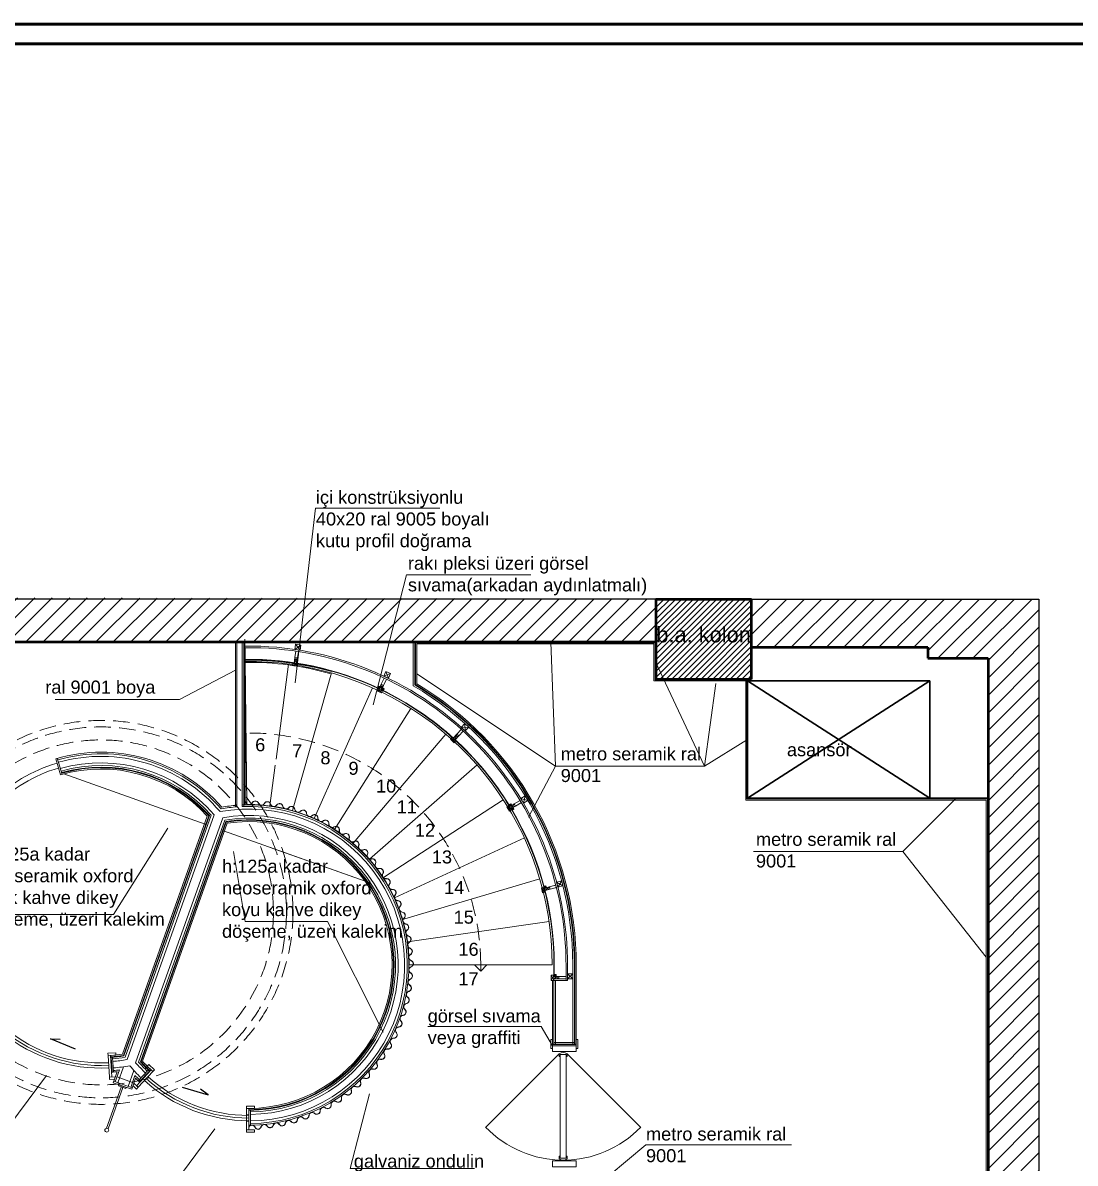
# Model space of a CAD drawing. Header units: millimetres. Extents: x 54215 to 67697, y 23496 to 56611.
# Drawn here: x 61130 to 61939, y 51187 to 52063 of the extents above; entities that cross this region are included whole.
import ezdxf

# ---------------------------------------------------------------- set-up
doc = ezdxf.new("R2010")
doc.units = ezdxf.units.MM
doc.linetypes.add('DASHED', pattern=[19.05, 12.7, -6.35])
for name, color, linetype, lineweight in [('- 0.09', 9, 'Continuous', 9), ('- 0.50', 30, 'Continuous', 50), ('no3_ahsap gorunus on ince', 32, 'Continuous', 13), ('no3_cam kesit arka', 141, 'Continuous', 18), ('no3_duvar kaplama', 8, 'Continuous', 0), ('no3_duvar mevcut', 4, 'Continuous', 35), ('no3_duvar ytong', 101, 'Continuous', 0), ('no3_kutu profil gorunus', 8, 'Continuous', 0), ('no3_kutuprofil kesit', 74, 'Continuous', 18), ('no3_mermer gorunus arka', 41, 'Continuous', 13), ('no3_tefriş arka ince', 65, 'Continuous', 13), ('no3_yazı duvar', 152, 'Continuous', 0), ('t_tefris ince', 34, 'Continuous', 15), ('t_yazı', 154, 'Continuous', 25)]:
    doc.layers.add(name, color=color, linetype=linetype, lineweight=lineweight)
doc.layers.add('0 rölöve', color=7, linetype='Continuous', true_color=0xf1380e)
for name, color, linetype, lineweight, true_color in [('no3_ahsap kesit on', 7, 'Continuous', 20, 0xfca103), ('no3_alçıpan kesit', 7, 'Continuous', 20, 0xf5003d), ('no3_sıva', 7, 'Continuous', 0, 0x414b26), ('no3_tefriş ön ince', 7, 'Continuous', 18, 0x8c1aff)]:
    doc.layers.add(name, color=color, linetype=linetype, lineweight=lineweight, true_color=true_color)
doc.styles.get("Standard").update_dxf_attribs({"font": 'arial.ttf'})

# ---------------------------------------------------------------- blocks, each defined once
blk = doc.blocks.new('asmakatplanblok')
at = {"layer": '- 0.09'}
h = blk.add_hatch(dxfattribs=at)
h.set_pattern_fill('ANSI31', color=256)
h.set_pattern_definition([(45, (61649.389, 25204.291), (-2.245064, 2.245064), [])])
h.paths.add_polyline_path([(62945, 26874.28), (62872, 26874.28), (62872, 26812.78), (62945, 26812.78)])
h.paths.add_polyline_path([(63630.5, 26869.78), (63557, 26869.78), (63557, 26808.28), (63630.5, 26808.28)])
h.paths.add_polyline_path([(64212, 26868.78), (64138.5, 26868.78), (64138.5, 26807.28), (64212, 26807.28)])
h.paths.add_polyline_path([(64209, 26081.28), (64136, 26081.28), (64136, 26019.78), (64209, 26019.78)])
h.paths.add_polyline_path([(63630.5, 26082.28), (63557.5, 26082.28), (63557.5, 26020.78), (63630.5, 26020.78)])
h.paths.add_polyline_path([(62945, 26076.28), (62872, 26076.28), (62872, 26014.78), (62945, 26014.78)])
h = blk.add_hatch(dxfattribs=at)
h.set_pattern_fill('ANSI31', color=256, scale=3)
h.set_pattern_definition([(45, (61649.389, 25204.291), (-6.735192, 6.735192), [])])
h.paths.add_polyline_path([(64394, 26197.68), (64394, 26174.39), (64406.24, 26174.39), (64406.24, 26197.68)])
h.paths.add_polyline_path([(64138.5, 26868.78), (63630.5, 26869.78), (63630.5, 26835.78), (64138.5, 26835.78)])
h.paths.add_polyline_path([(62945, 26019.78), (64136, 26019.78), (64136, 26051.28), (63630.5, 26051.28), (63630.5, 26020.78), (63557.5, 26020.78), (63557.5, 26051.28), (62945, 26051.28)])
h.paths.add_polyline_path([(63557, 26868.78), (62945, 26868.78), (62945, 26834.78), (63557, 26834.78)])
h.paths.add_polyline_path([(64209, 26019.78), (64433.02, 26019.78), (64433.02, 26868.78), (64212, 26868.78), (64212, 26831.78), (64347.5, 26831.78), (64347.5, 26823.28), (64394, 26823.28), (64394, 26085.78), (64372.06, 26085.78), (64372.06, 26051.28), (64209, 26051.28)])
at = {"layer": '- 0.50'}
for p, q in [((64138.5, 26868.78), (64138.5, 26807.28)), ((64138.5, 26868.78), (64212, 26868.78)), ((64212, 26807.28), (64212, 26868.78)), ((63630.5, 26835.78), (64138.5, 26835.78)), ((64212, 26831.78), (64347.5, 26831.78)), ((64347.5, 26831.78), (64347.5, 26823.28)), ((64347.5, 26823.28), (64394, 26823.28)), ((64394, 26823.28), (64394, 26085.78)), ((64138.5, 26807.28), (64212, 26807.28))]:
    blk.add_line(p, q, dxfattribs=at)
blk.add_line((63822.55, 26710.79), (63822.55, 26831.38))
at = {"color": 1}
blk.add_line((64077.25, 26526.42), (64058.95, 26526.42), dxfattribs=at)
at = {"layer": '0 rölöve'}
for p, q in [((64138.5, 26868.78), (62945, 26868.78)), ((63692.08, 26522.74), (63672.94, 26530.8)), ((63672.94, 26530.8), (63680.32, 26530.34)), ((63774.26, 26493.5), (63794.19, 26487.65)), ((63794.19, 26487.65), (63788.18, 26491.96))]:
    blk.add_line(p, q, dxfattribs=at)
blk.add_lwpolyline([(64212, 26868.78), (64433.02, 26868.78), (64433.02, 26019.78), (62945, 26019.78)], dxfattribs=at)
at = {"layer": 'no3_ahsap gorunus on ince'}
for centre, radius, start, end in [((63711.8, 26627.9), 119.68, 106.40583, 135), ((63711.8, 26627.9), 115.68, 106.40583, 135), ((63711.8, 26627.9), 119.68, 230.75869, 272.90052), ((63711.8, 26627.9), 117.68, 230.75869, 272.88587), ((63711.8, 26627.9), 115.68, 230.75869, 272.87072), ((63825.41, 26587.47), 117.68, 227.93556, 270.06274), ((63825.41, 26587.47), 115.68, 227.95071, 270.06274), ((63825.41, 26587.47), 119.68, 227.92091, 270.06274)]:
    blk.add_arc(centre, radius, start, end, dxfattribs=at)
at = {"layer": 'no3_ahsap kesit on'}
for p, q in [((63720.12, 26501.42), (63718.32, 26501.3)), ((63739.06, 26494.67), (63740.37, 26493.45)), ((63823.74, 26472.3), (63825.54, 26472.29)), ((63823.74, 26467.3), (63825.54, 26467.29)), ((63825.55, 26460.71), (63823.75, 26460.71))]:
    blk.add_line(p, q, dxfattribs=at)
for points in [[(63717.12, 26519.59), (63717.24, 26517.8), (63723.22, 26518.19), (63723.1, 26519.99)], [(63752.87, 26506.87), (63751.64, 26505.55), (63747.25, 26509.64), (63748.47, 26510.96)], [(63823.73, 26479.04), (63823.73, 26477.24), (63829.73, 26477.25), (63829.73, 26479.05)], [(63823.75, 26458.91), (63823.75, 26460.71), (63829.75, 26460.72), (63829.75, 26458.92)]]:
    blk.add_lwpolyline(points, close=True, dxfattribs=at)
for points in [[(63717.24, 26517.8), (63718.32, 26501.3)], [(63719.03, 26517.92), (63720.12, 26501.42)], [(63722.23, 26499.75), (63718.44, 26499.5), (63718.32, 26501.3), (63722.89, 26501.6)], [(63750.32, 26506.78), (63739.06, 26494.67)], [(63751.64, 26505.55), (63740.37, 26493.45)], [(63736.36, 26494.72), (63739.15, 26492.13), (63740.37, 26493.45), (63737.02, 26496.57)], [(63823.73, 26477.24), (63823.75, 26460.71)], [(63825.53, 26477.25), (63825.55, 26460.71)]]:
    blk.add_lwpolyline(points, dxfattribs=at)
at = {"layer": 'no3_alçıpan kesit', "lineweight": 13}
for p, q in [((63815.15, 26708.96), (63815.15, 26835.78)), ((63816.35, 26709.05), (63816.35, 26835.78)), ((63820.35, 26709.28), (63820.35, 26835.78)), ((63821.55, 26709.33), (63821.55, 26835.78)), ((63680.67, 26733.63), (63677.02, 26746.01)), ((63681.82, 26733.97), (63678.18, 26746.35)), ((63729.43, 26517.58), (63795.16, 26702.28)), ((63730.32, 26516.51), (63796.53, 26702.55)), ((63740.68, 26512.82), (63806.89, 26698.86)), ((63742.05, 26513.08), (63807.78, 26697.79)), ((63719.48, 26516.44), (63720.26, 26505.07)), ((63720.67, 26516.52), (63721.46, 26505.15)), ((63721.23, 26496.93), (63724.25, 26505.41)), ((63722.76, 26497.65), (63726.02, 26506.81)), ((63734.63, 26493.43), (63737.89, 26502.59)), ((63735.36, 26491.9), (63738.38, 26500.38)), ((63748.17, 26506.74), (63740.38, 26498.42)), ((63749.05, 26505.92), (63741.25, 26497.6)), ((63721.23, 26496.93), (63735.36, 26491.9)), ((63721.63, 26498.06), (63735.76, 26493.03)), ((63825.53, 26475.75), (63825.54, 26464.35)), ((63826.73, 26475.75), (63826.74, 26464.35))]:
    blk.add_line(p, q, dxfattribs=at)
at = {"layer": 'no3_alçıpan kesit'}
for p, q in [((63951.83, 26802.15), (63951.83, 26835.78)), ((63953.03, 26802.83), (63953.03, 26835.78)), ((64074.55, 26587.47), (64074.55, 26526.67)), ((64075.75, 26587.47), (64075.75, 26526.67)), ((64069.35, 26586.27), (64069.35, 26575.53)), ((64070.55, 26586.27), (64070.55, 26575.53)), ((64058.65, 26575.53), (64070.55, 26575.53)), ((64058.95, 26526.67), (64058.95, 26575.53)), ((64059.95, 26576.73), (64069.25, 26576.73)), ((64059.95, 26526.67), (64059.95, 26575.53)), ((64061.15, 26526.67), (64061.15, 26575.53)), ((64075.75, 26527.87), (64059.95, 26527.87)), ((64075.75, 26526.67), (64059.95, 26526.67))]:
    blk.add_line(p, q, dxfattribs=at)
for radius, start, end in [(245.13, 359.72067, 90.70036), (243.93, 359.7193, 90.70036), (249.13, 0, 59.50898), (250.33, 0, 59.35184)]:
    blk.add_arc((63825.42, 26587.47), radius, start, end, dxfattribs=at)
at = {"layer": 'no3_alçıpan kesit', "lineweight": 13}
for centre, radius, start, end in [((63711.8, 26627.9), 123.12, 41.08843, 106.40583), ((63711.8, 26627.9), 121.92, 40.77118, 105.84189), ((63711.8, 26627.9), 112.92, 41.3818, 105.79694), ((63711.8, 26627.9), 111.72, 41.74347, 105.7904), ((63825.41, 26587.47), 123.12, 94.21926, 99.733), ((63825.41, 26587.47), 123.12, 270.06274, 92.35466), ((63825.41, 26587.47), 121.92, 94.26086, 100.05025), ((63825.41, 26587.47), 121.92, 270.62668, 92.37785), ((63825.41, 26587.47), 112.92, 270.67163, 99.43963), ((63825.41, 26587.47), 111.72, 270.06274, 99.07796), ((63711.8, 26627.9), 111.72, 273.94071, 279.07796), ((63711.8, 26627.9), 112.92, 274.54959, 279.43963), ((63825.41, 26587.47), 112.92, 221.3818, 226.27184), ((63825.41, 26587.47), 111.72, 221.74347, 226.88073), ((63711.8, 26627.9), 123.12, 273.94071, 275.80252), ((63711.8, 26627.9), 121.92, 274.50465, 276.69779), ((63825.41, 26587.47), 121.92, 224.12364, 226.23774), ((63825.41, 26587.47), 123.12, 225.01891, 226.88073)]:
    blk.add_arc(centre, radius, start, end, dxfattribs=at)
at = {"layer": 'no3_cam kesit arka'}
for p, q in [((63925.66, 26799.97), (63925.53, 26799.7)), ((63927.64, 26799.02), (63927.52, 26798.75)), ((64026.2, 26709.49), (64025.95, 26709.34)), ((64026.2, 26709.49), (64025.95, 26709.34)), ((64027.33, 26707.61), (64027.08, 26707.46)), ((64027.33, 26707.61), (64027.08, 26707.46)), ((64027.33, 26707.61), (64027.08, 26707.46)), ((64052.48, 26646.57), (64052.77, 26646.64)), ((64060.27, 26578.82), (64059.97, 26578.83)), ((64060.27, 26578.82), (64059.97, 26578.83)), ((64060.27, 26578.82), (64059.97, 26578.82))]:
    blk.add_line(p, q, dxfattribs=at)
for radius, start, end in [(234.95, 64.74514, 90.70084), (234.65, 64.74514, 90.70084), (234.65, 31.2883, 64.21003), (234.95, 31.2883, 64.21003), (234.65, 358.05917, 30.75319), (234.95, 357.88968, 30.75319)]:
    blk.add_arc((63825.42, 26587.47), radius, start, end, dxfattribs=at)
at = {"layer": 'no3_duvar kaplama'}
for p, q in [((64138, 26835.28), (63953.53, 26835.28)), ((63953.53, 26835.28), (63953.53, 26803.12)), ((64137, 26834.28), (63954.53, 26834.28)), ((63954.53, 26834.28), (63954.53, 26803.69)), ((64137, 26805.78), (64137, 26834.28)), ((64138, 26806.78), (64138, 26835.28)), ((64208.5, 26806.78), (64138, 26806.78)), ((64208.5, 26715.28), (64208.5, 26806.78)), ((64207.5, 26805.78), (64137, 26805.78)), ((64207.5, 26714.28), (64207.5, 26805.78)), ((63823.2, 26712.35), (63823.28, 26712.17)), ((63823.31, 26712.41), (63823.39, 26712.22)), ((63827.94, 26712.03), (63828.04, 26712.21)), ((63828.05, 26711.97), (63828.15, 26712.14)), ((63832.77, 26711.77), (63832.69, 26711.95)), ((63832.89, 26711.82), (63832.8, 26712)), ((63837.43, 26711.63), (63837.53, 26711.8)), ((63837.54, 26711.57), (63837.64, 26711.74)), ((63842.19, 26710.99), (63842.12, 26711.18)), ((63842.3, 26711.03), (63842.24, 26711.22)), ((63846.81, 26710.44), (63846.93, 26710.61)), ((63846.92, 26710.37), (63847.03, 26710.54)), ((64392.5, 26714.28), (64207.5, 26714.28)), ((64393.5, 26715.28), (64208.5, 26715.28)), ((64392.5, 26087.28), (64392.5, 26714.28)), ((64393.5, 26086.28), (64393.5, 26715.28)), ((63851.55, 26709.35), (63851.5, 26709.54)), ((63851.67, 26709.38), (63851.62, 26709.57)), ((63856.11, 26708.4), (63856.24, 26708.56)), ((63856.21, 26708.32), (63856.33, 26708.48)), ((63860.74, 26706.99), (63860.71, 26707.19)), ((63860.87, 26707.01), (63860.83, 26707.21)), ((63865.24, 26705.74), (63865.39, 26705.88)), ((63865.32, 26705.65), (63865.47, 26705.78)), ((63869.75, 26703.97), (63869.73, 26704.17)), ((63869.87, 26703.99), (63869.85, 26704.19)), ((63874.13, 26702.38), (63874.29, 26702.51)), ((63874.21, 26702.28), (63874.37, 26702.41)), ((63878.48, 26700.27), (63878.48, 26700.47)), ((63878.61, 26700.27), (63878.61, 26700.47)), ((63882.73, 26698.34), (63882.9, 26698.45)), ((63882.8, 26698.23), (63882.97, 26698.35)), ((63886.92, 26695.91), (63886.93, 26696.12)), ((63887.05, 26695.91), (63887.06, 26696.11)), ((63891.02, 26693.68), (63891.2, 26693.78)), ((63891.08, 26693.57), (63891.26, 26693.67)), ((63894.96, 26690.87), (63894.99, 26691.07)), ((63895.08, 26690.85), (63895.11, 26691.05)), ((63898.82, 26688.25), (63899, 26688.34)), ((63898.87, 26688.13), (63899.05, 26688.22)), ((63902.6, 26685.24), (63902.64, 26685.43)), ((63902.73, 26685.21), (63902.77, 26685.41)), ((63906.32, 26682.42), (63906.5, 26682.51)), ((63906.38, 26682.31), (63906.56, 26682.4)), ((63909.22, 26682.12), (63909.3, 26682.22)), ((63909.32, 26682.03), (63909.41, 26682.12)), ((63909.81, 26679.09), (63909.87, 26679.28)), ((63909.85, 26679.23), (63909.92, 26679.42)), ((63909.93, 26679.05), (63909.99, 26679.25)), ((63909.97, 26679.19), (63910.04, 26679.38)), ((63913.17, 26675.96), (63913.36, 26676.02)), ((63913.21, 26675.84), (63913.4, 26675.9)), ((63913.3, 26676), (63913.49, 26676.08)), ((63913.35, 26675.89), (63913.54, 26675.96)), ((63916.17, 26675.48), (63916.25, 26675.57)), ((63916.27, 26675.38), (63916.36, 26675.46)), ((63916.58, 26672.55), (63916.66, 26672.73)), ((63916.7, 26672.5), (63916.78, 26672.68)), ((63919.64, 26669.03), (63919.84, 26669.08)), ((63919.67, 26668.91), (63919.87, 26668.96)), ((63922.73, 26665.31), (63922.81, 26665.49)), ((63922.85, 26665.26), (63922.93, 26665.44)), ((63925.61, 26661.64), (63925.81, 26661.68)), ((63925.63, 26661.52), (63925.83, 26661.55)), ((63928.51, 26657.76), (63928.6, 26657.94)), ((63928.62, 26657.71), (63928.71, 26657.89)), ((63931.02, 26653.84), (63931.22, 26653.86)), ((63931.03, 26653.71), (63931.23, 26653.73)), ((63933.53, 26649.7), (63933.64, 26649.87)), ((63933.64, 26649.63), (63933.74, 26649.81)), ((63935.75, 26645.6), (63935.95, 26645.61)), ((63935.75, 26645.48), (63935.95, 26645.48)), ((63937.95, 26641.29), (63938.07, 26641.46)), ((63938.06, 26641.22), (63938.17, 26641.38)), ((63939.84, 26636.91), (63940.04, 26636.9)), ((63939.85, 26637.03), (63940.05, 26637.02)), ((63941.71, 26632.57), (63941.84, 26632.72)), ((63941.8, 26632.49), (63941.93, 26632.64)), ((63943.25, 26628.05), (63943.45, 26628.02)), ((63943.27, 26628.18), (63943.47, 26628.15)), ((63944.78, 26623.58), (63944.93, 26623.71)), ((63944.87, 26623.48), (63945.02, 26623.62)), ((63946.01, 26618.97), (63946.21, 26618.93)), ((63946.04, 26619.09), (63946.24, 26619.05)), ((63947.24, 26614.39), (63947.41, 26614.51)), ((63947.32, 26614.29), (63947.48, 26614.41)), ((63948.07, 26609.69), (63948.26, 26609.63)), ((63948.1, 26609.81), (63948.3, 26609.75)), ((63948.85, 26605.07), (63949.02, 26605.18)), ((63948.92, 26604.96), (63949.09, 26605.07)), ((63949.26, 26600.32), (63949.45, 26600.24)), ((63949.31, 26600.43), (63949.5, 26600.36)), ((63949.67, 26595.61), (63949.84, 26595.71)), ((63949.74, 26595.5), (63949.91, 26595.6)), ((63950.27, 26590.78), (63950.08, 26590.85)), ((63950.32, 26590.9), (63950.13, 26590.97)), ((63951.87, 26588.63), (63952, 26588.65)), ((63951.88, 26588.35), (63952, 26588.34)), ((64076.25, 26587.22), (64076.25, 26526.42)), ((64077.25, 26587.22), (64077.25, 26526.42)), ((63949.79, 26581.34), (63949.96, 26581.24)), ((63949.85, 26581.45), (63950.02, 26581.35)), ((63950.31, 26586.18), (63950.12, 26586.11)), ((63950.36, 26586.07), (63950.17, 26585.99)), ((63949.12, 26571.87), (63949.29, 26571.77)), ((63949.18, 26571.98), (63949.36, 26571.87)), ((63949.45, 26576.63), (63949.64, 26576.71)), ((63949.5, 26576.51), (63949.69, 26576.59)), ((63947.66, 26562.53), (63947.83, 26562.41)), ((63947.74, 26562.63), (63947.9, 26562.51)), ((63948.41, 26567.24), (63948.6, 26567.3)), ((63948.45, 26567.12), (63948.64, 26567.18)), ((63945.35, 26553.3), (63945.51, 26553.17)), ((63945.43, 26553.39), (63945.59, 26553.26)), ((63946.51, 26557.93), (63946.71, 26557.97)), ((63946.54, 26557.81), (63946.73, 26557.85)), ((63942.42, 26544.26), (63942.56, 26544.11)), ((63942.52, 26544.34), (63942.65, 26544.19)), ((63943.9, 26548.8), (63944.09, 26548.83)), ((63943.91, 26548.68), (63944.11, 26548.71)), ((63938.81, 26535.47), (63938.93, 26535.31)), ((63938.91, 26535.55), (63939.03, 26535.39)), ((63940.63, 26539.89), (63940.83, 26539.9)), ((63940.64, 26539.76), (63940.84, 26539.78)), ((63934.53, 26527), (63934.63, 26526.83)), ((63934.63, 26527.06), (63934.74, 26526.89)), ((63936.68, 26531.26), (63936.88, 26531.25)), ((63936.68, 26531.13), (63936.88, 26531.13)), ((63929.63, 26518.85), (63929.72, 26518.67)), ((63929.74, 26518.91), (63929.84, 26518.73)), ((63932.08, 26522.82), (63932.28, 26522.8)), ((63932.09, 26522.94), (63932.29, 26522.93)), ((63923.98, 26511.22), (63924.06, 26511.03)), ((63924.09, 26511.27), (63924.18, 26511.09)), ((63926.8, 26514.93), (63927, 26514.89)), ((63926.82, 26515.05), (63927.02, 26515.02)), ((63914.73, 26500.37), (63914.91, 26500.3)), ((63914.77, 26500.49), (63914.96, 26500.42)), ((63917.58, 26500.94), (63917.67, 26500.85)), ((63917.68, 26501.04), (63917.78, 26500.96)), ((63917.95, 26503.88), (63918.03, 26503.69)), ((63918.06, 26503.93), (63918.15, 26503.75)), ((63920.95, 26507.44), (63921.15, 26507.4)), ((63920.98, 26507.57), (63921.18, 26507.52)), ((63904.19, 26490.92), (63904.23, 26490.72)), ((63904.31, 26490.95), (63904.36, 26490.75)), ((63907.79, 26493.88), (63907.98, 26493.81)), ((63907.83, 26494), (63908.02, 26493.93)), ((63911.28, 26497.23), (63911.34, 26497.03)), ((63911.4, 26497.26), (63911.46, 26497.07)), ((63892.7, 26482.35), (63892.88, 26482.25)), ((63892.76, 26482.46), (63892.94, 26482.36)), ((63896.65, 26485.15), (63896.68, 26484.95)), ((63896.78, 26485.17), (63896.8, 26484.97)), ((63900.53, 26487.75), (63900.71, 26487.67)), ((63900.58, 26487.87), (63900.76, 26487.79)), ((63875.97, 26473.37), (63876.13, 26473.25)), ((63876.04, 26473.47), (63876.2, 26473.35)), ((63880.29, 26475.54), (63880.29, 26475.34)), ((63880.42, 26475.54), (63880.42, 26475.34)), ((63884.51, 26477.53), (63884.68, 26477.42)), ((63884.58, 26477.64), (63884.75, 26477.53)), ((63888.65, 26480.04), (63888.67, 26479.84)), ((63888.78, 26480.05), (63888.79, 26479.85)), ((63848.82, 26464.94), (63848.93, 26464.78)), ((63848.92, 26465.01), (63849.04, 26464.85)), ((63853.49, 26466.02), (63853.45, 26465.82)), ((63853.62, 26465.99), (63853.57, 26465.79)), ((63858.05, 26466.99), (63858.18, 26466.83)), ((63858.15, 26467.07), (63858.28, 26466.91)), ((63862.67, 26468.52), (63862.64, 26468.32)), ((63862.79, 26468.5), (63862.76, 26468.3)), ((63867.12, 26469.88), (63867.26, 26469.73)), ((63867.21, 26469.97), (63867.35, 26469.82)), ((63871.61, 26471.71), (63871.59, 26471.51)), ((63871.73, 26471.7), (63871.72, 26471.5)), ((63830.26, 26462.61), (63830.18, 26462.79)), ((63830.38, 26462.66), (63830.29, 26462.84)), ((63832.62, 26461.2), (63832.62, 26461.08)), ((63832.65, 26461.2), (63832.67, 26461.08)), ((63834.71, 26462.91), (63834.78, 26463.1)), ((63834.83, 26462.87), (63834.9, 26463.06)), ((63839.4, 26463.67), (63839.52, 26463.5)), ((63839.51, 26463.74), (63839.62, 26463.57)), ((63844.19, 26464.37), (63844.13, 26464.18)), ((63844.31, 26464.33), (63844.25, 26464.14))]:
    blk.add_line(p, q, dxfattribs=at)
at = {"layer": 'no3_duvar kaplama', "lineweight": 13}
for p, q in [((63728.31, 26518.92), (63793.44, 26701.94)), ((63729.05, 26518.02), (63794.59, 26702.17)), ((63742.62, 26513.2), (63808.15, 26697.34)), ((63743.76, 26513.42), (63808.9, 26696.44)), ((63719.48, 26516.44), (63719.37, 26517.94)), ((63825.53, 26475.75), (63825.53, 26477.25)), ((63825.53, 26475.75), (63825.53, 26477.25))]:
    blk.add_line(p, q, dxfattribs=at)
at = {"layer": 'no3_duvar kaplama'}
for centre, radius, start, end in [((63825.01, 26587.24), 251.24, 359.99628, 59.23308), ((63825.01, 26587.24), 252.24, 359.99631, 59.10371), ((63820.88, 26711.33), 2.66, 23.90081, 51.09145), ((63820.88, 26711.33), 2.54, 23.90081, 48.76385), ((63825.71, 26713.25), 2.66, 203.90081, 331.24916), ((63825.71, 26713.25), 2.54, 203.90081, 331.24916), ((63830.37, 26710.92), 2.66, 23.90081, 151.24916), ((63830.37, 26710.92), 2.54, 23.90081, 151.24916), ((63835.21, 26712.85), 2.66, 203.90081, 331.24916), ((63835.21, 26712.85), 2.54, 203.90081, 331.24916), ((63839.72, 26710.35), 2.66, 18.93583, 146.28418), ((63839.72, 26710.35), 2.54, 18.93583, 146.28418), ((63844.7, 26711.85), 2.66, 198.93583, 326.28418), ((63844.7, 26711.85), 2.54, 198.93583, 326.28418), ((63849.04, 26708.93), 2.66, 13.90788, 141.25623), ((63849.04, 26708.93), 2.54, 13.90788, 141.25623), ((63854.13, 26709.99), 2.66, 193.90788, 321.25623), ((63854.13, 26709.99), 2.54, 193.90788, 321.25623), ((63858.21, 26706.75), 2.66, 9.97808, 137.32644), ((63858.21, 26706.75), 2.54, 9.97808, 137.32644), ((63863.37, 26707.45), 2.66, 189.97808, 317.32644), ((63863.37, 26707.45), 2.54, 189.97808, 317.32644), ((63867.2, 26703.93), 2.66, 5.59038, 132.93874), ((63867.2, 26703.93), 2.54, 5.59038, 132.93874), ((63872.4, 26704.23), 2.66, 185.59038, 312.93874), ((63872.4, 26704.23), 2.54, 185.59038, 312.93874), ((63875.94, 26700.42), 2.66, 1.1044, 128.45276), ((63875.94, 26700.42), 2.54, 1.1044, 128.45276), ((63881.15, 26700.32), 2.66, 181.1044, 308.45276), ((63881.15, 26700.32), 2.54, 181.1044, 308.45276), ((63884.4, 26696.25), 2.66, 356.93502, 124.28338), ((63884.4, 26696.25), 2.54, 356.93502, 124.28338), ((63889.58, 26695.77), 2.66, 176.93502, 304.28338), ((63889.58, 26695.77), 2.54, 176.93502, 304.28338), ((63892.48, 26691.44), 2.66, 351.41075, 118.7591), ((63892.48, 26691.44), 2.54, 351.41075, 118.7591), ((63897.59, 26690.47), 2.66, 171.41075, 298.7591), ((63897.59, 26690.47), 2.54, 171.41075, 298.7591), ((63900.16, 26685.94), 2.66, 348.52473, 115.87308), ((63900.16, 26685.94), 2.54, 348.52473, 115.87308), ((63905.21, 26684.71), 2.66, 168.52473, 295.87308), ((63905.21, 26684.71), 2.54, 168.52473, 295.87308), ((63907.66, 26680.12), 2.66, 52.19891, 115.87308), ((63907.66, 26680.12), 2.54, 52.19891, 115.87308), ((63907.52, 26680.24), 2.54, 341.01774, 44.69192), ((63907.52, 26680.24), 2.66, 341.01774, 44.69192), ((63912.37, 26678.36), 2.66, 161.01774, 288.3661), ((63912.37, 26678.36), 2.66, 164.16687, 291.51522), ((63912.37, 26678.36), 2.54, 161.01774, 288.3661), ((63912.37, 26678.36), 2.54, 164.16687, 291.51522), ((63914.47, 26673.6), 2.66, 47.84104, 111.51522), ((63914.47, 26673.6), 2.54, 47.84104, 111.51522), ((63914.33, 26673.74), 2.54, 336.65988, 40.33406), ((63914.33, 26673.74), 2.66, 336.65988, 40.33406), ((63919.03, 26671.49), 2.66, 156.65988, 284.00824), ((63919.03, 26671.49), 2.54, 156.65988, 284.00824), ((63920.48, 26666.5), 2.66, 336.65988, 104.00824), ((63920.48, 26666.5), 2.54, 336.65988, 104.00824), ((63925.12, 26664.13), 2.66, 153.77386, 281.12222), ((63925.12, 26664.13), 2.54, 153.77386, 281.12222), ((63926.32, 26659.07), 2.66, 333.77386, 101.12222), ((63926.32, 26659.07), 2.54, 333.77386, 101.12222), ((63930.77, 26656.36), 2.66, 148.24958, 275.59794), ((63930.77, 26656.36), 2.54, 148.24958, 275.59794), ((63931.48, 26651.21), 2.66, 328.24958, 95.59794), ((63931.48, 26651.21), 2.54, 328.24958, 95.59794), ((63935.69, 26648.14), 2.66, 144.0802, 271.42856), ((63935.69, 26648.14), 2.54, 144.0802, 271.42856), ((63936.02, 26642.94), 2.66, 324.0802, 91.42856), ((63936.02, 26642.94), 2.54, 324.0802, 91.42856), ((63939.98, 26639.57), 2.66, 139.59422, 266.94258), ((63939.98, 26639.57), 2.54, 139.59422, 266.94258), ((63939.91, 26634.37), 2.54, 319.59422, 86.94258), ((63939.91, 26634.37), 2.66, 319.59422, 86.94258), ((63943.6, 26630.69), 2.66, 135.20652, 262.55488), ((63943.6, 26630.69), 2.54, 135.20652, 262.55488), ((63943.12, 26625.51), 2.54, 315.20652, 82.55488), ((63943.12, 26625.51), 2.66, 315.20652, 82.55488), ((63946.54, 26621.58), 2.66, 131.27673, 258.62509), ((63946.54, 26621.58), 2.54, 131.27673, 258.62509), ((63948.82, 26612.24), 2.66, 126.24878, 253.59714), ((63945.71, 26616.44), 2.54, 311.27673, 78.62509), ((63945.71, 26616.44), 2.66, 311.27673, 78.62509), ((63948.82, 26612.24), 2.54, 126.24878, 253.59714), ((63950.23, 26602.8), 2.66, 121.2838, 248.63216), ((63950.23, 26602.8), 2.54, 121.2838, 248.63216), ((63947.54, 26607.2), 2.54, 306.24878, 73.59714), ((63947.54, 26607.2), 2.66, 306.24878, 73.59714), ((63948.53, 26597.88), 2.54, 301.2838, 68.63216), ((63948.53, 26597.88), 2.66, 301.2838, 68.63216), ((63951.05, 26593.33), 2.66, 121.2838, 248.63216), ((63951.05, 26593.33), 2.54, 121.2838, 248.63216), ((63949.35, 26588.42), 2.54, 4.95798, 68.63216), ((63949.35, 26588.53), 2.54, 292.29648, 355.97066), ((63949.35, 26588.42), 2.66, 4.95798, 68.63216), ((63949.35, 26588.53), 2.66, 292.29648, 355.97066), ((63951.13, 26583.64), 2.66, 112.29648, 239.64483), ((63951.13, 26583.64), 2.54, 112.29648, 239.64483), ((63948.68, 26579.05), 2.54, 292.29648, 59.64483), ((63948.68, 26579.05), 2.66, 292.29648, 59.64483), ((63950.47, 26574.17), 2.66, 112.29648, 239.64483), ((63950.47, 26574.17), 2.54, 112.29648, 239.64483), ((63947.85, 26569.72), 2.54, 287.3315, 54.67985), ((63947.85, 26569.72), 2.66, 287.3315, 54.67985), ((63949.2, 26564.7), 2.66, 107.3315, 234.67985), ((63949.2, 26564.7), 2.54, 107.3315, 234.67985), ((63946.16, 26560.45), 2.54, 282.30355, 49.65191), ((63946.16, 26560.45), 2.66, 282.30355, 49.65191), ((63943.73, 26551.34), 2.54, 278.37376, 45.72211), ((63943.73, 26551.34), 2.66, 278.37376, 45.72211), ((63947.08, 26555.33), 2.66, 102.30355, 229.65191), ((63947.08, 26555.33), 2.54, 102.30355, 229.65191), ((63940.65, 26542.43), 2.54, 273.98605, 41.33441), ((63940.65, 26542.43), 2.66, 273.98605, 41.33441), ((63944.28, 26546.17), 2.66, 98.37376, 225.72211), ((63944.28, 26546.17), 2.54, 98.37376, 225.72211), ((63936.9, 26533.79), 2.66, 269.50008, 36.84843), ((63936.9, 26533.79), 2.54, 269.50008, 36.84843), ((63940.81, 26537.23), 2.66, 93.98605, 221.33441), ((63940.81, 26537.23), 2.54, 93.98605, 221.33441), ((63932.5, 26525.46), 2.66, 265.33069, 32.67905), ((63932.5, 26525.46), 2.54, 265.33069, 32.67905), ((63936.66, 26528.59), 2.66, 89.50008, 216.84843), ((63936.66, 26528.59), 2.54, 89.50008, 216.84843), ((63927.47, 26517.52), 2.66, 259.80642, 27.15477), ((63927.47, 26517.52), 2.54, 259.80642, 27.15477), ((63931.87, 26520.29), 2.66, 85.33069, 212.67905), ((63931.87, 26520.29), 2.54, 85.33069, 212.67905), ((63921.75, 26509.99), 2.66, 256.9204, 24.26876), ((63921.75, 26509.99), 2.54, 256.9204, 24.26876), ((63926.35, 26512.43), 2.66, 79.80642, 207.15477), ((63926.35, 26512.43), 2.54, 79.80642, 207.15477), ((63913.83, 26497.99), 2.66, 69.41341, 196.76177), ((63913.83, 26497.99), 2.54, 69.41341, 196.76177), ((63915.85, 26502.79), 2.66, 249.41341, 313.08759), ((63915.85, 26502.79), 2.54, 249.41341, 313.08759), ((63915.72, 26502.65), 2.54, 320.59458, 24.26876), ((63920.38, 26504.97), 2.66, 76.9204, 204.26876), ((63915.72, 26502.65), 2.66, 320.59458, 24.26876), ((63920.38, 26504.97), 2.54, 76.9204, 204.26876), ((63901.77, 26490.11), 2.66, 246.52739, 13.87575), ((63906.77, 26491.56), 2.66, 66.52739, 193.87575), ((63906.77, 26491.56), 2.54, 66.52739, 193.87575), ((63908.91, 26496.3), 2.66, 249.41341, 16.76177), ((63908.91, 26496.3), 2.54, 249.41341, 16.76177), ((63891.31, 26480.23), 2.66, 56.83374, 184.18209), ((63891.31, 26480.23), 2.54, 56.83374, 184.18209), ((63894.17, 26484.58), 2.66, 241.00312, 8.35147), ((63894.17, 26484.58), 2.54, 241.00312, 8.35147), ((63899.29, 26485.54), 2.66, 61.00312, 188.35147), ((63899.29, 26485.54), 2.54, 61.00312, 188.35147), ((63901.77, 26490.11), 2.54, 246.52739, 13.87575), ((63874.26, 26471.49), 2.66, 47.96006, 175.30841), ((63874.26, 26471.49), 2.54, 47.96006, 175.30841), ((63877.75, 26475.36), 2.66, 232.34776, 359.69611), ((63877.75, 26475.36), 2.54, 232.34776, 359.69611), ((63882.95, 26475.53), 2.66, 52.34776, 179.69611), ((63882.95, 26475.53), 2.54, 52.34776, 179.69611), ((63886.14, 26479.65), 2.66, 236.83374, 4.18209), ((63886.14, 26479.65), 2.54, 236.83374, 4.18209), ((63837.3, 26462.25), 2.66, 34.03733, 161.38569), ((63837.3, 26462.25), 2.54, 34.03733, 161.38569), ((63846.72, 26463.52), 2.66, 34.03733, 161.38569), ((63846.72, 26463.52), 2.54, 34.03733, 161.38569), ((63850.98, 26466.42), 2.66, 219.00231, 346.35067), ((63850.98, 26466.42), 2.54, 219.00231, 346.35067), ((63856.08, 26465.39), 2.66, 39.00231, 166.35067), ((63856.08, 26465.39), 2.54, 39.00231, 166.35067), ((63860.13, 26468.7), 2.66, 224.03026, 351.37862), ((63860.13, 26468.7), 2.54, 224.03026, 351.37862), ((63865.3, 26468.12), 2.66, 44.03026, 171.37862), ((63865.3, 26468.12), 2.54, 44.03026, 171.37862), ((63869.06, 26471.72), 2.66, 227.96006, 355.30841), ((63869.06, 26471.72), 2.54, 227.96006, 355.30841), ((63827.88, 26461.71), 2.66, 25.16527, 152.51363), ((63827.88, 26461.71), 2.54, 25.16527, 152.51363), ((63832.67, 26463.74), 2.66, 205.16527, 268.83945), ((63832.67, 26463.74), 2.54, 205.16527, 268.83945), ((63832.31, 26463.72), 2.54, 277.71151, 341.38569), ((63832.31, 26463.72), 2.66, 277.71151, 341.38569), ((63841.72, 26464.99), 2.66, 214.03733, 341.38569), ((63841.72, 26464.99), 2.54, 214.03733, 341.38569)]:
    blk.add_arc(centre, radius, start, end, dxfattribs=at)
at = {"layer": 'no3_duvar kaplama', "lineweight": 13}
for centre, radius, start, end in [((63711.8, 26627.9), 110.22, 42.20482, 106.40583), ((63711.8, 26627.9), 111.22, 41.89609, 105.78763), ((63825.41, 26587.47), 111.22, 270.06274, 98.92534), ((63825.41, 26587.47), 110.22, 270.06274, 98.61661), ((63711.8, 26627.9), 110.22, 273.94071, 278.61661), ((63711.8, 26627.9), 111.22, 273.94071, 278.92534), ((63825.41, 26587.47), 111.22, 221.89609, 227.05911), ((63825.41, 26587.47), 110.22, 222.20482, 227.05911)]:
    blk.add_arc(centre, radius, start, end, dxfattribs=at)
at = {"layer": 'no3_duvar mevcut'}
for p, q in [((64349, 26715.78), (64209, 26805.78)), ((64349, 26805.78), (64209, 26715.78))]:
    blk.add_line(p, q, dxfattribs=at)
blk.add_lwpolyline([(64209, 26805.78), (64349, 26805.78), (64349, 26715.78), (64209, 26715.78)], close=True, dxfattribs=at)
blk.add_lwpolyline([(64209, 26805.78), (64209, 26715.78), (64394, 26715.78)], dxfattribs=at)
at = {"layer": 'no3_duvar ytong', "lineweight": 13}
blk.add_lwpolyline([(64015.05, 26587.47), (64058.75, 26587.47)], dxfattribs=at)
at = {"layer": 'no3_kutu profil gorunus'}
for p, q in [((63860.89, 26823.77), (63861.6, 26828.7)), ((63862.87, 26823.48), (63863.58, 26828.4)), ((63927.3, 26803.26), (63929.54, 26808.07)), ((63929.12, 26802.42), (63931.36, 26807.22)), ((63985.44, 26764.95), (63988.82, 26768.59)), ((63986.91, 26763.59), (63990.3, 26767.24)), ((64029.44, 26711.28), (64034.01, 26713.97)), ((64030.46, 26709.56), (64035.03, 26712.25)), ((64056.4, 26647.5), (64061.22, 26648.78)), ((64056.41, 26647.51), (64061.53, 26648.87)), ((64057.2, 26645.65), (64062.33, 26647.01)), ((64057.2, 26645.65), (64062, 26646.92)), ((64063.95, 26578.73), (64069.25, 26578.73)), ((64063.95, 26576.73), (64069.25, 26576.73))]:
    blk.add_line(p, q, dxfattribs=at)
at = {"layer": 'no3_kutu profil gorunus', "lineweight": 13}
for p, q in [((63731.81, 26514.73), (63798.8, 26702.98)), ((63738.41, 26512.39), (63805.4, 26700.63)), ((63724.64, 26496.98), (63729, 26509.22)), ((63724.1, 26501.42), (63735.97, 26497.2)), ((63732.75, 26494.1), (63737.1, 26506.33))]:
    blk.add_line(p, q, dxfattribs=at)
at = {"layer": 'no3_kutu profil gorunus'}
blk.add_arc((63825.42, 26587.47), 232.63, 74.20978, 90.70084, dxfattribs=at)
at = {"layer": 'no3_kutu profil gorunus', "lineweight": 13}
for centre, radius, start, end in [((63711.8, 26627.9), 119.92, 40.22599, 105.83248), ((63711.8, 26627.9), 114.92, 40.7931, 105.80754), ((63825.41, 26587.47), 119.92, 270.63608, 100.59544), ((63825.41, 26587.47), 114.92, 270.66103, 100.02833), ((63711.8, 26627.9), 114.92, 274.539, 280.02833), ((63711.8, 26627.9), 119.92, 274.51405, 280.59544), ((63825.41, 26587.47), 119.92, 220.22599, 226.30738), ((63825.41, 26587.47), 114.92, 220.7931, 226.28244)]:
    blk.add_arc(centre, radius, start, end, dxfattribs=at)
at = {"layer": 'no3_kutuprofil kesit'}
for p, q in [((63865.42, 26833.38), (63860.86, 26830.02)), ((63861.46, 26833.98), (63864.82, 26829.42)), ((63863.24, 26819.05), (63858.98, 26817.68)), ((63859.28, 26819.66), (63862.94, 26817.08)), ((63862.87, 26823.48), (63860.32, 26819.81)), ((63862.3, 26819.52), (63860.89, 26823.77)), ((63934.45, 26811.5), (63929.14, 26809.56)), ((63930.83, 26813.19), (63932.76, 26807.87)), ((63928.33, 26798.37), (63923.86, 26798.25)), ((63924.39, 26800.57), (63926.39, 26801.29)), ((63924.71, 26800.06), (63927.49, 26796.56)), ((63925.75, 26799.93), (63925.03, 26801.93)), ((63929.12, 26802.42), (63925.61, 26799.64)), ((63927.43, 26798.79), (63927.3, 26803.26)), ((63927.57, 26799.09), (63929.56, 26799.81)), ((63928.93, 26798.45), (63928.2, 26800.45)), ((63991.6, 26773.09), (63991.74, 26767.45)), ((63982.72, 26762.01), (63986.91, 26763.59)), ((63985.44, 26764.95), (63984.19, 26760.65)), ((63994.55, 26770.39), (63988.79, 26770.15)), ((63984.72, 26759.75), (63980.42, 26760.97)), ((63981.77, 26762.45), (63983.37, 26758.28)), ((64025.49, 26710.12), (64025.79, 26705.66)), ((64025.52, 26710.71), (64027.57, 26710.18)), ((64026.28, 26709.42), (64026.81, 26711.48)), ((64029.44, 26711.28), (64027.01, 26707.53)), ((64040.06, 26713.95), (64034.52, 26715.33)), ((64038.03, 26717.4), (64036.55, 26711.89)), ((64027.52, 26706.67), (64023.77, 26709.1)), ((64026, 26709.26), (64030.46, 26709.56)), ((64027.29, 26707.7), (64029.35, 26707.17)), ((64028.05, 26706.41), (64028.59, 26708.46)), ((64067.03, 26648.24), (64062.15, 26651.12)), ((64066.03, 26652.12), (64063.15, 26647.24)), ((64053.32, 26643.37), (64050.38, 26646.75)), ((64052.32, 26647.25), (64051.38, 26642.88)), ((64052.44, 26648), (64054.27, 26646.94)), ((64052.82, 26646.55), (64053.89, 26648.39)), ((64057.2, 26645.65), (64052.82, 26646.55)), ((64057.21, 26645.65), (64052.83, 26646.56)), ((64053.34, 26644.62), (64056.7, 26647.58)), ((64053.34, 26644.62), (64056.69, 26647.58)), ((64059.95, 26575.53), (64057.95, 26579.53)), ((64059.95, 26579.53), (64057.95, 26575.53)), ((64063.95, 26576.73), (64059.95, 26578.73)), ((64059.95, 26576.73), (64063.95, 26578.73)), ((64060.28, 26578.73), (64061.78, 26580.23)), ((64060.28, 26580.23), (64061.78, 26578.73)), ((64074.55, 26576.73), (64070.55, 26580.73)), ((64074.55, 26580.73), (64070.55, 26576.73)), ((63727.39, 26493.67), (63716.12, 26461.99)), ((63728.52, 26493.27), (63717.25, 26461.59))]:
    blk.add_line(p, q, dxfattribs=at)
for points in [[(63860.86, 26830.02), (63861.46, 26833.98), (63865.42, 26833.38), (63864.82, 26829.42)], [(63858.98, 26817.68), (63859.28, 26819.66), (63863.24, 26819.05), (63862.94, 26817.08)], [(63860.32, 26819.81), (63862.3, 26819.52), (63862.87, 26823.48), (63860.89, 26823.77)], [(63929.14, 26809.56), (63930.83, 26813.19), (63934.45, 26811.5), (63932.76, 26807.87)], [(63923.86, 26798.25), (63924.71, 26800.06), (63928.33, 26798.37), (63927.49, 26796.56)], [(63925.75, 26799.93), (63924.39, 26800.57), (63925.03, 26801.93), (63926.39, 26801.29)], [(63925.61, 26799.64), (63927.43, 26798.79), (63929.12, 26802.42), (63927.3, 26803.26)], [(63927.57, 26799.09), (63928.93, 26798.45), (63929.56, 26799.81), (63928.2, 26800.45)], [(63991.74, 26767.45), (63994.55, 26770.39), (63991.6, 26773.09), (63988.79, 26770.15)], [(63984.19, 26760.65), (63982.72, 26762.01), (63985.44, 26764.95), (63986.91, 26763.59)], [(63983.37, 26758.28), (63984.72, 26759.75), (63981.77, 26762.45), (63980.42, 26760.97)], [(64025.79, 26705.66), (64027.52, 26706.67), (64025.49, 26710.12), (64023.77, 26709.1)], [(64026.28, 26709.42), (64025.52, 26710.71), (64026.81, 26711.48), (64027.57, 26710.18)], [(64027.01, 26707.53), (64026, 26709.26), (64029.44, 26711.28), (64030.46, 26709.56)], [(64036.55, 26711.89), (64040.06, 26713.95), (64038.03, 26717.4), (64034.52, 26715.33)], [(64027.29, 26707.7), (64028.05, 26706.41), (64029.35, 26707.17), (64028.59, 26708.46)], [(64062.15, 26651.12), (64066.03, 26652.12), (64067.03, 26648.24), (64063.15, 26647.24)], [(64050.38, 26646.75), (64052.32, 26647.25), (64053.32, 26643.37), (64051.38, 26642.88)], [(64052.82, 26646.55), (64052.44, 26648), (64053.89, 26648.39), (64054.27, 26646.94)], [(64052.82, 26646.55), (64053.34, 26644.62), (64057.2, 26645.65), (64056.69, 26647.58)], [(64052.83, 26646.56), (64053.34, 26644.62), (64057.21, 26645.65), (64056.7, 26647.58)], [(64057.95, 26579.53), (64059.95, 26579.53), (64059.95, 26575.53), (64057.95, 26575.53)], [(64059.95, 26578.73), (64059.95, 26576.73), (64063.95, 26576.73), (64063.95, 26578.73)], [(64060.28, 26578.73), (64060.28, 26580.23), (64061.78, 26580.23), (64061.78, 26578.73)], [(64070.55, 26580.73), (64074.55, 26580.73), (64074.55, 26576.73), (64070.55, 26576.73)], [(63725.13, 26494.48), (63730.78, 26492.46), (63731.12, 26493.41), (63725.47, 26495.42)]]:
    blk.add_lwpolyline(points, close=True, dxfattribs=at)
blk.add_circle((63716.22, 26460.5), 1.5, dxfattribs=at)
at = {"layer": 'no3_mermer gorunus arka'}
for p, q in [((63683.25, 26734.36), (63791.96, 26695.67)), ((63914.8, 26651.95), (63806.09, 26690.64)), ((63914.8, 26651.95), (63841.88, 26677.9))]:
    blk.add_line(p, q, dxfattribs=at)
at = {"layer": 'no3_sıva'}
for p, q in [((64064.12, 26519.19), (64007.66, 26462.73)), ((64070.22, 26519.19), (64126.68, 26462.73))]:
    blk.add_line(p, q, dxfattribs=at)
blk.add_arc((64067.17, 26520.12), 82.67, 223.86281, 316.13719, dxfattribs=at)
at = {"layer": 'no3_tefriş arka ince', "linetype": 'DASHED'}
for radius in [147.57, 142.57, 132.57]:
    blk.add_circle((63711.8, 26627.9), radius, dxfattribs=at)
at = {"layer": 'no3_tefriş ön ince'}
for p, q in [((63822.57, 26820.78), (63823.92, 26710.8)), ((63856.06, 26818.78), (63846.39, 26745.79)), ((63888.92, 26812), (63858.98, 26706.15)), ((63920.46, 26800.57), (63875.66, 26700.11)), ((63950.04, 26784.74), (63891.29, 26691.74)), ((63977.04, 26764.83), (63905.56, 26681.21)), ((63845.78, 26741.13), (63841.62, 26709.73)), ((64000.91, 26741.25), (63918.18, 26668.75)), ((64021.15, 26714.49), (63928.88, 26654.61)), ((64037.34, 26685.11), (63937.43, 26639.08)), ((64049.15, 26653.71), (63943.68, 26622.48)), ((64056.34, 26620.94), (63947.48, 26605.16)), ((63948.75, 26587.47), (64058.75, 26587.47))]:
    blk.add_line(p, q, dxfattribs=at)
at = {"layer": 'no3_tefriş ön ince', "linetype": 'DASHED'}
for p, q in [((64003.75, 26582.78), (63999.05, 26587.47)), ((64003.75, 26587.47), (64003.75, 26582.78)), ((64003.75, 26582.78), (64008.45, 26587.47))]:
    blk.add_line(p, q, dxfattribs=at)
at = {"layer": 'no3_tefriş ön ince'}
blk.add_lwpolyline([(63823.92, 26710.8), (63822.36, 26837.98)], dxfattribs=at)
for centre, radius, start, end in [((63825.42, 26587.47), 234.33, 74.20978, 90.70084), ((63825.42, 26587.47), 233.33, 73.69711, 90.70084), ((63825.42, 26587.47), 233.33, 0, 73.69711), ((63825.41, 26587.47), 123.34, 0.00294, 90.69361)]:
    blk.add_arc(centre, radius, start, end, dxfattribs=at)
at = {"layer": 'no3_tefriş ön ince', "linetype": 'DASHED'}
blk.add_arc((63825.42, 26587.47), 178.33, 0, 90.70082, dxfattribs=at)
at = {"layer": 't_tefris ince'}
for p, q in [((64077.25, 26526.42), (64058.95, 26526.42)), ((64077.25, 26526.42), (64058.95, 26526.42)), ((64077.25, 26521.72), (64077.25, 26521.92))]:
    blk.add_line(p, q, dxfattribs=at)
for points in [[(64058.95, 26523.17), (64057.75, 26523.17), (64057.75, 26530.17), (64058.95, 26530.17)], [(64077.25, 26523.17), (64078.45, 26523.17), (64078.45, 26530.17), (64077.25, 26530.17)]]:
    blk.add_lwpolyline(points, close=True, dxfattribs=at)
for points in [[(64058.95, 26525.42), (64058.95, 26520.92), (64077.25, 26520.92), (64077.25, 26521.92), (64077.25, 26521.92), (64077.25, 26525.42), (64058.95, 26525.42)], [(64064.92, 26518.55), (64064.92, 26517.05), (64064.12, 26517.05), (64064.12, 26519.19)], [(64064.92, 26439.81), (64064.92, 26439.01), (64067.92, 26439.01), (64067.92, 26439.01), (64069.42, 26439.01), (64069.42, 26518.55), (64069.42, 26518.55)], [(64069.42, 26518.55), (64069.42, 26518.55), (64069.42, 26518.55), (64064.92, 26518.55), (64064.92, 26439.01)], [(64069.42, 26518.55), (64069.42, 26517.05), (64070.22, 26517.05), (64070.22, 26519.19)], [(64064.92, 26439.01), (64064.92, 26440.51), (64064.12, 26440.51), (64064.12, 26438.38)], [(64069.42, 26439.01), (64069.42, 26440.51), (64070.22, 26440.51), (64070.22, 26438.38)], [(64058.95, 26432.42), (64058.95, 26436.92), (64077.25, 26436.92), (64077.25, 26435.92), (64077.25, 26435.92), (64077.25, 26432.42), (64058.95, 26432.42)]]:
    blk.add_lwpolyline(points, dxfattribs=at)
for centre, start, end in [((64067.17, 26514.63), 56.21592, 123.78408), ((64067.17, 26442.93), 236.21592, 303.78408)]:
    blk.add_arc(centre, 5.48, start, end, dxfattribs=at)
at = {"layer": '0 rölöve'}
blk.add_text('b.a. kolon', height=12, dxfattribs=at).set_placement((64138.81, 26835.47))
at = {"layer": 't_yazı', "char_height": 10, "width": 307.9126, "attachment_point": 7}
for s, insert in [('6', (63830.34, 26751.6)), ('7', (63858.72, 26747.05)), ('asansör', (64239.21, 26747.8)), ('8', (63880.48, 26741.61)), ('9', (63902.09, 26733.54)), ('10', (63923.26, 26719.87)), ('11', (63939.13, 26704)), ('12', (63953.1, 26686.08)), ('13', (63966.18, 26665.37)), ('14', (63975.59, 26642.01)), ('15', (63982.94, 26619.09)), ('16', (63986.62, 26594.41)), ('17', (63986.62, 26571.79))]:
    blk.add_mtext(s, dxfattribs=dict(at, insert=insert))

msp = doc.modelspace()

# ---------------------------------------------------------------- linework, layer by layer
at = {"color": 252, "const_width": 2.135}
for points in [[(62947.87, 50262.36), (60162.092, 50262.36), (60162.092, 52062.36), (62947.87, 52062.36), (62947.87, 50923.311, -0.4142136), (62922.784, 50898.225), (62543.978, 50898.225, 0.4142136), (62533.943, 50888.19), (62533.943, 50644.353, 0.4142136), (62543.978, 50634.318), (62922.784, 50634.318, -0.4142136), (62947.87, 50609.232), (62947.87, 50262.36)], [(62932.819, 50923.311, -0.4142136), (62922.784, 50913.277), (62543.978, 50913.277, 0.4142136), (62518.891, 50888.19), (62518.891, 50644.353, 0.4142136), (62543.978, 50619.266), (62922.784, 50619.266, -0.4142136), (62932.819, 50609.232), (62932.819, 50277.412), (60177.144, 50277.412), (60177.144, 52047.308), (62932.819, 52047.308), (62932.819, 50923.311)]]:
    msp.add_lwpolyline(points, format="xyb", dxfattribs=at)
at = {"layer": 'no3_yazı duvar'}
for p, q in [((61539.484, 51491.989), (61518.855, 51452.932)), ((61806.588, 51426.546), (61847.804, 51467.495)), ((61199.628, 51377.989), (61241.629, 51444.256)), ((61300.878, 51372.601), (61291.988, 51426.335))]:
    msp.add_line(p, q, dxfattribs=at)
for points in [[(61339.418, 51556.131), (61355.002, 51690.264), (61450.587, 51690.264)], [(61399.35, 51539.17), (61425.093, 51639.071), (61520.679, 51639.071)], [(61432.868, 51562.867), (61539.484, 51491.989), (61536.121, 51587.427)], [(61616.336, 51572.745), (61654.223, 51491.989), (61662.899, 51555.572)], [(61293.487, 51565.757), (61250.487, 51543.28), (61154.901, 51543.28)], [(61687.336, 51512.495), (61654.223, 51491.989), (61539.484, 51491.989)], [(61870.836, 51345.092), (61806.588, 51426.546), (61691.849, 51426.546)], [(61089.518, 51356.428), (61109.187, 51377.989), (61199.628, 51377.989)], [(61407.091, 51287.536), (61364.251, 51372.601), (61300.878, 51372.601)], [(61537.286, 51277.026), (61528.563, 51291.819), (61441.322, 51291.819)], [(61148.171, 51254.208), (61098.29, 51187.279), (61002.705, 51187.279)], [(61396.518, 51240.026), (61381.68, 51182.799), (61477.265, 51182.799)], [(61277.688, 51213.152), (61227.807, 51146.223), (61132.221, 51146.223)], [(61552.586, 51153.783), (61609.069, 51200.967), (61721.097, 51200.967)]]:
    msp.add_lwpolyline(points, dxfattribs=at)

# ---------------------------------------------------------------- block references
msp.add_blockref('asmakatplanblok', (-2521.664, 24751.713))

# ---------------------------------------------------------------- texts
at = {"layer": 'no3_yazı duvar', "char_height": 10, "attachment_point": 1}
for s, insert, width in [('içi konstrüksiyonlu 40x20 ral 9005 boyalı kutu profil doğrama', (61355.377, 51703.7), 143.81258), ('rakı pleksi üzeri görsel sıvama(arkadan aydınlatmalı)', (61426.126, 51653.032), 229.00876), ('ral 9001 boya', (61147.25, 51557.797), 143.81258), ('metro seramik ral 9001', (61543.599, 51506.491), 108.02303), ('metro seramik ral 9001', (61693.739, 51440.801), 108.02303), ('h:125a kadar neoseramik oxford açık kahve dikey döşeme, üzeri kalekim', (61100.135, 51429.459), 143.81258), ('h:125a kadar neoseramik oxford koyu kahve dikey döşeme, üzeri kalekim', (61283.159, 51420.116), 143.81258), ('görsel sıvama veya graffiti', (61441.322, 51305.071), 108.02303), ('metro seramik ral 9001', (61609.179, 51214.281), 108.02303), ('galvaniz ondulin', (61384.54, 51193.437), 143.81258)]:
    msp.add_mtext(s, dxfattribs=dict(at, insert=insert, width=width))

doc.saveas('drawing.dxf')
